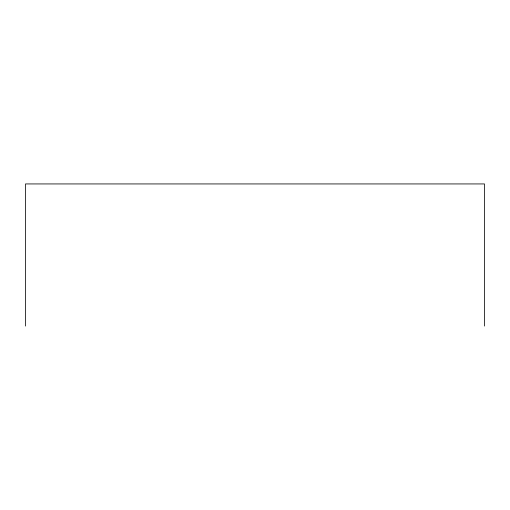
<?xml version="1.0" encoding="UTF-8"?>
<svg xmlns="http://www.w3.org/2000/svg" width="510" height="510" viewBox="0 0 510 510"><rect width="100%" height="100%" fill="white"/><g stroke="black" fill="none" stroke-linecap="round" stroke-linejoin="round"><path stroke-width="0.76" d="M484.5 326.062L484.5 183.938L25.5 183.938L25.5 326.062"/></g></svg>
